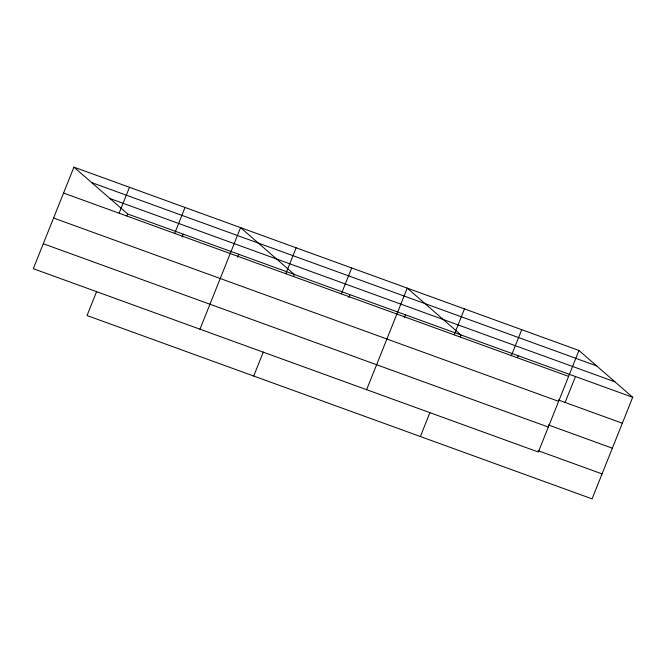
<?xml version="1.0" encoding="UTF-8"?>
<svg xmlns="http://www.w3.org/2000/svg" width="666" height="666" viewBox="0 0 666 666"><rect width="100%" height="100%" fill="white"/><g stroke="black" fill="none" stroke-linecap="round" stroke-linejoin="round"><path stroke-width="1" d="M73.918 167.133L33.3 268.698L538.344 452.023L578.962 350.466L73.918 167.133L127.656 213.977L632.7 397.302L592.082 498.867L87.038 315.534L96.637 291.533M119.114 213.22L129.479 187.304M126.89 215.892L127.656 213.977M174.667 233.383L185.031 207.467M182.059 237.021L183.217 234.141M199.966 329.195L240.584 227.63L294.322 274.475L293.556 276.39M237.612 257.184L238.769 254.312M285.772 273.718L296.137 247.802M253.704 376.032L263.303 352.031M341.325 293.881L351.698 267.965M348.726 297.519L349.875 294.638M366.625 389.693L407.251 288.128L460.989 334.973L460.214 336.896M404.279 317.69L405.428 314.81M454.12 334.823L464.485 308.907M420.363 436.53L429.961 412.529M511.363 355.602L521.728 329.687M517.457 357.667L518.223 355.752M565.093 402.447L575.466 376.531M91.658 182.592L596.694 365.925M109.923 198.518L614.968 381.851M63.553 193.048L568.597 376.382M558.308 399.975L622.335 423.218M53.571 218.015L558.616 401.34M548.318 424.941L612.354 448.185M43.282 243.731L548.326 427.064M538.036 450.657L602.064 473.901M578.962 350.466L632.7 397.302"/></g></svg>
